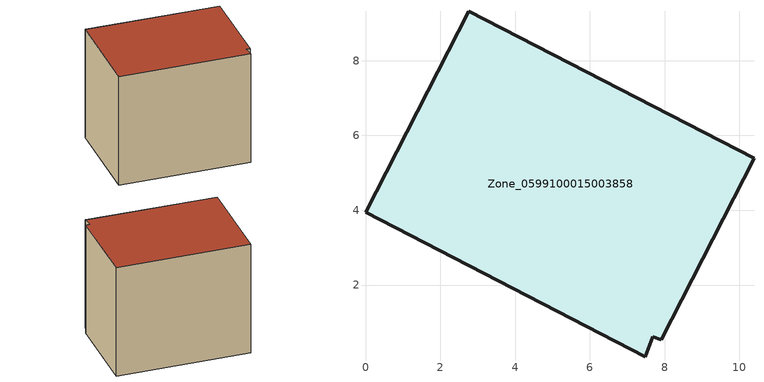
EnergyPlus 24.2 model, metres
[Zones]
Zone_0599100015003858
 floor ground (C_G): 2.76,9.32 10.39,5.39 7.91,0.53 7.68,0.62 7.48,0.08 0,3.94 z0.94
 wall outside (C_F): 10.39,5.39 2.76,9.32 0,3.94 7.48,0.08 7.68,0.62 7.91,0.53 10.39,5.39 z0.94:8.46
 roof outside (C_R): 7.48,0.08 7.68,0.62 7.91,0.53 10.39,5.39 2.76,9.32 0,3.94 z8.46
[BUILDING]
Pand.0599100015003858: North Axis=0; Terrain=City; Loads Convergence Tolerance Value=0.04; Temperature Convergence Tolerance Value=0.4; Solar Distribution=FullExterior; Maximum Number of Warmup Days=25; Minimum Number of Warmup Days=1
[Site:Location]
Rotterdam.The.Hague.AP_ZH_NLD Design_Conditions: Latitude=51.96; Longitude=4.45; Time Zone=1; Elevation=-4.5
[SITE:GROUNDTEMPERATURE:BUILDINGSURFACE]
18, 18, 18, 18, 18, 18, 18, 18, 18, 18, 18, 18
[MATERIAL] Thermal Absorptance=0.9; Solar Absorptance=0.7; Visible Absorptance=0.7
Name | Roughness | Thickness | Conductivity | Density | Specific Heat
G.TI.1946-1964 | MediumSmooth | 0.15 | 1 | 540 | 1210
F.TI.1946-1964 | Rough | 0.3 | 0.857143 | 1920 | 840
R.TI.1946-1964 | MediumRough | 0.2 | 0.277778 | 1500 | 1000
[CONSTRUCTION]
C_G: G.TI.1946-1964
C_F: F.TI.1946-1964
C_R: R.TI.1946-1964
[ZONE]
Zone_0599100015003858: Type=1; Multiplier=1; Ceiling Height=Autocalculate; Volume=Autocalculate; Floor Area=autocalculate; Part of Total Floor Area=Yes
[ZONEINFILTRATION:DESIGNFLOWRATE]
Infil_Zone_0599100015003858: Zone or ZoneList or Space or SpaceList=Zone_0599100015003858; Schedule=AlwaysOn; Design Flow Rate Calculation Method=Flow/Area; Flow Rate per Floor Area=0.003; Constant Term Coefficient=1; Temperature Term Coefficient=0; Velocity Term Coefficient=0; Velocity Squared Term Coefficient=0
[HVACTEMPLATE:ZONE:IDEALLOADSAIRSYSTEM]
Zone_0599100015003858: Maximum Heating Supply Air Temperature=50; Minimum Cooling Supply Air Temperature=13; Maximum Heating Supply Air Humidity Ratio=0.0156; Minimum Cooling Supply Air Humidity Ratio=0.0077; Heating Limit=NoLimit; Cooling Limit=NoLimit; Dehumidification Control Type=ConstantSensibleHeatRatio; Cooling Sensible Heat Ratio=0.7; Dehumidification Setpoint=60; Humidification Control Type=None; Humidification Setpoint=30; Outdoor Air Method=None; Outdoor Air Flow Rate per Person=0.00944; Outdoor Air Flow Rate per Zone Floor Area=0; Outdoor Air Flow Rate per Zone=0; Demand Controlled Ventilation Type=None; Outdoor Air Economizer Type=NoEconomizer; Heat Recovery Type=None; Sensible Heat Recovery Effectiveness=0.7; Latent Heat Recovery Effectiveness=0.65
[ZONECONTROL:THERMOSTAT]
ThermostatControl_Zone_0599100015003858: Zone or ZoneList=Zone_0599100015003858; Control Type Schedule=DualSetpointControlType; Control 1=Thermostat_Zone_0599100015003858; Temperature Difference Between Cutout And Setpoint=0
[THERMOSTATSETPOINT:DUALSETPOINT]
Thermostat_Zone_0599100015003858: Heating Setpoint Temperature Schedule=HeatingSetpoint_Zone_0599100015003858; Cooling Setpoint Temperature Schedule=CoolingSetpoint_Zone_0599100015003858
[SCHEDULE:COMPACT]
HeatingSetpoint_Zone_0599100015003858: Through: 12/31, For: AllDays, Until: 24:00, 21
CoolingSetpoint_Zone_0599100015003858: Through: 12/31, For: AllDays, Until: 24:00, 24
DualSetpointControlType: Through: 12/31, For: AllDays, Until: 24:00, 4
AlwaysOn: Through: 12/31, For: AllDays, Until: 24:00, 1
